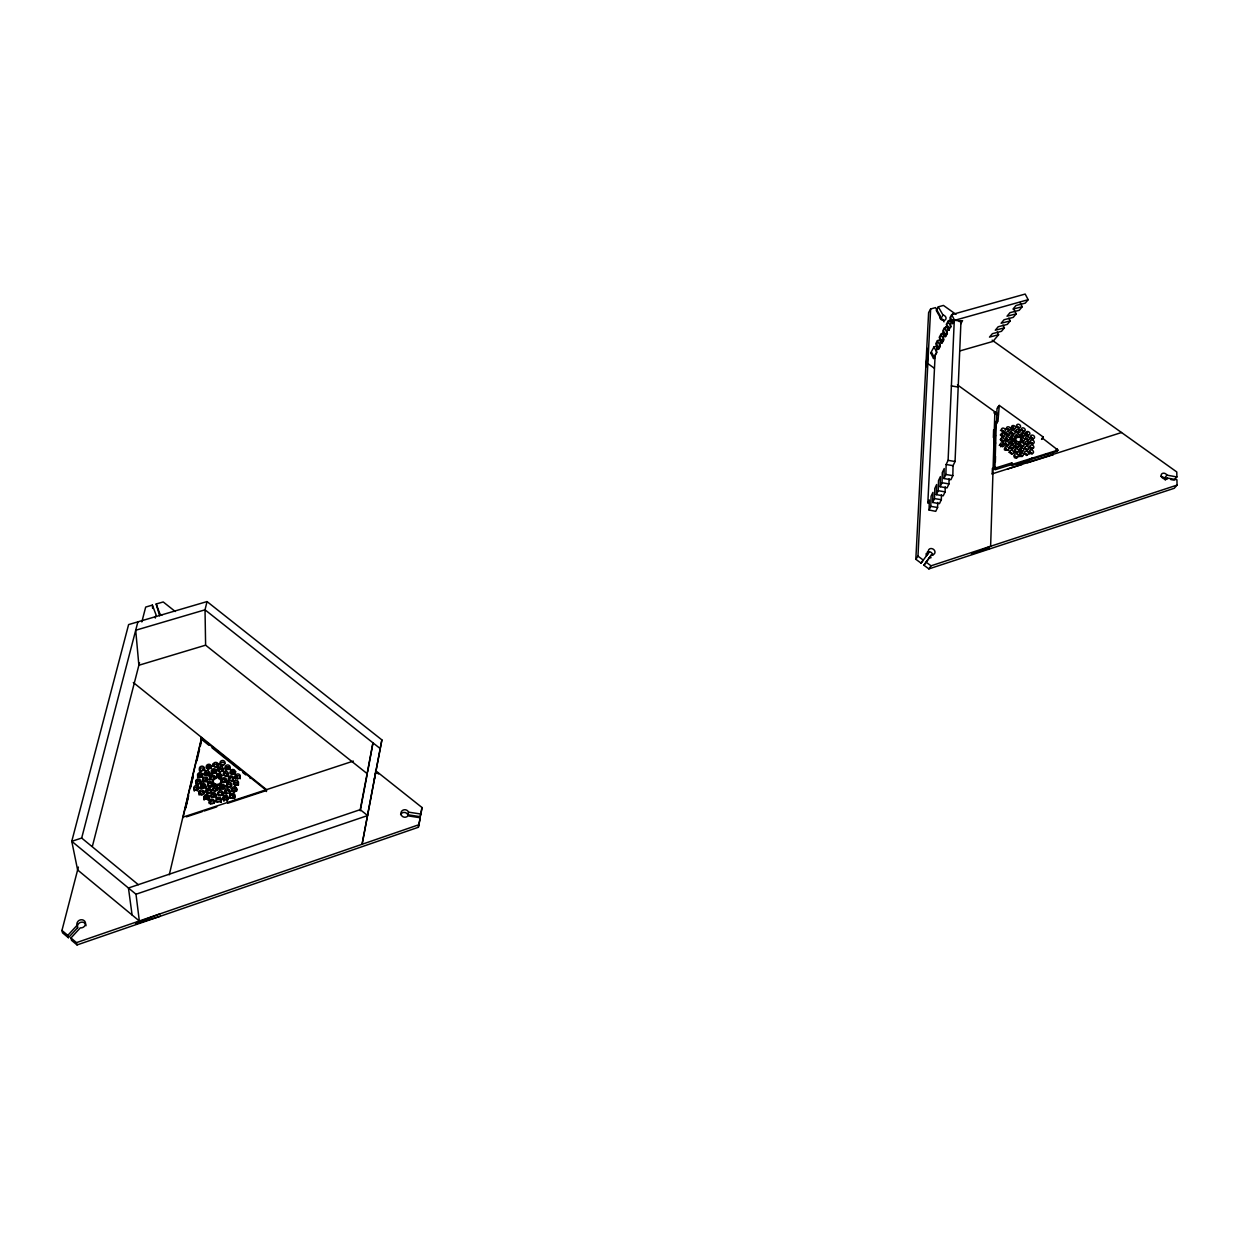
<?xml version="1.0" encoding="UTF-8"?>
<svg xmlns="http://www.w3.org/2000/svg" width="1239" height="1239" viewBox="0 0 1239 1239"><rect width="100%" height="100%" fill="white"/><g stroke="black" fill="none" stroke-linecap="round" stroke-linejoin="round"><path stroke-width="1.5" d="M945.249 486.803L945.125 491.868L943.22 495.801L936.359 494.655L938.248 490.706L938.512 480.593L940.401 476.597L940.138 486.741L947.03 487.903L948.966 483.907L949.074 478.827M940.138 486.741L942.043 482.745L942.29 472.586L944.211 468.559L943.963 478.533L950.902 479.694L952.837 475.652L953.054 465.663L955.052 461.512L960.968 321.288L954.293 320.127L952.419 323.627M943.963 478.533L945.884 474.491L946.131 464.501L948.098 460.335L954.293 320.127M937.722 502.461L937.582 507.494L935.739 511.335L929.049 510.019L930.783 506.364L931.078 496.297L932.921 492.41L932.642 502.476L939.456 503.623L941.33 499.72L941.47 494.671M932.642 502.476L934.5 498.589L934.779 488.491L936.638 484.542L936.359 494.655M929.049 510.019L929.343 499.967L927.825 503.158L935.151 354.803L936.483 352.511L937.102 342.599M995.691 468.915L994.065 468.59L995.506 422.53L996.357 421.26L997.968 421.585L999.269 405.416L1043.253 437.042L1041.519 439.38L1042.34 438.312M994.065 468.59L994.932 467.351L996.357 421.26M995.351 462.101L995.521 456.37M996.528 423.908L997.008 408.622L999.269 405.416M992.222 474.119L992.393 468.342M993.368 437.553L993.616 429.856M250.154 778.448L250.201 777.411M992.129 340.167L1176.787 471.966L1176.88 476.953L1166.983 475.141A3.376 2.633 35.7 0 0 1162.213 473.53A3.376 2.633 35.7 0 0 1162.383 477.898A3.376 2.633 35.7 0 0 1167.107 478.006L1176.942 479.803L1177.05 485.115L1174.262 488.29L928.878 568.902L923.907 565.232L931.573 554.685A3.5 2.927 33 0 0 934.965 551.68A3.5 2.927 33 0 0 930.597 548.567A3.5 2.927 33 0 0 928.723 552.656L921.073 563.141L915.822 559.269L917.96 556.156L930.644 308.976L935.522 307.628L940.246 315.852A3.268 2.571 27.9 0 0 941.795 320.003A3.268 2.571 27.9 0 0 945.992 318.748A3.268 2.571 27.9 0 0 942.987 315.016L938.295 306.854L943.437 305.429L956.012 314.396M915.822 559.269L928.615 312.584L930.644 308.976M266.416 791.535L266.524 789.646L133.332 682.519M945.434 333.322L945.233 336.667L947.014 333.43L947.525 325.067M951.103 318.686L950.607 326.91L948.795 330.193M938.419 346.068L938.202 349.383L939.936 346.223L940.463 337.937M941.903 339.734L941.686 343.064L943.452 339.873L943.963 331.541M86.033 925.734A4.383 3.996 -25 0 0 80.969 922.25A4.383 3.996 -25 0 0 77.608 927.686L68.377 937.706L67.804 935.352L77.066 925.316A4.398 4.011 -24.8 0 1 80.643 919.818A4.398 4.011 -24.8 0 1 85.537 923.705A4.398 4.011 -24.8 0 1 80.272 927.856L70.964 937.985L71.521 940.324L77.05 944.939L418.348 827.28L420.253 817.755L407.956 815.866A3.965 3.763 6.2 0 1 401.885 815.943A3.965 3.763 6.2 0 1 402.768 810.26A3.965 3.763 6.2 0 1 408.545 812.149L420.904 814.038L422.034 807.534L375.556 770.612M400.584 814.581A3.965 3.748 6 0 1 407.894 814.782L420.207 816.671L422.034 807.534M418.348 827.28L420.253 817.755M367.642 771.943L372.97 742.827L360.224 809.656L128.453 888.007L132.093 914.986M375.913 770.89L362.082 844.286L381.891 739.9L207.037 601.581L128.608 624.58L71.769 841.296L77.623 869.964L139.341 920.98L135.996 894.233L71.769 841.296L81.681 838.06L137.885 621.854M360.255 810.802L367.302 773.756M374.317 779.331L381.891 739.9M169.278 874.796L201.632 737.453L201.694 740.364M182.985 817.632L201.647 738.367M185.231 809.33L188.251 796.538M190.496 786.982L193.129 775.8M185.85 807.72L188.638 795.655M190.388 788.252L193.33 775.908M196.862 760.947L199.525 749.425M200.377 745.971L201.26 742.037M207.037 601.581L205.024 609.82L205.612 645.178L366.79 773.353M407.894 814.782L408.545 812.149M92.414 846.206L139.527 662.71M68.377 937.706L62.539 932.843L61.95 930.474L78.367 867.068M141.835 621.932L145.691 607.064L152.382 605.112L156.3 615.504A3.98 3.5 -4.9 0 0 155.309 618.06M420.207 816.671L420.904 814.038M930.706 352.945L931.79 352.635L934.624 358.195L933.54 358.505L930.706 352.945L934.005 346.92L937.18 345.929M937.458 340.601L935.724 343.776L938.589 349.367L940.324 346.223L937.458 340.601L940.649 339.625M940.943 334.22L939.193 337.426L942.074 343.048L943.839 339.858L940.943 334.22L944.149 333.229M944.49 327.762L942.709 330.999L945.605 336.652L947.386 333.43L944.49 327.762L947.711 326.771M952.93 319.724L948.067 321.211L946.271 324.494L949.182 330.178M1019.991 302.533L1022.221 306.73L1012.975 309.084L1015.995 305.491L1025.257 303.137L1028.169 299.683L1025.18 294.061L951.66 314.629L949.864 317.912L952.806 323.611M940.571 336.28L942.306 333.09M944.072 329.868L945.837 326.647L949.12 327.204M947.618 323.394L949.415 320.111L952.714 320.684M951.196 317.029L953.008 313.715M933.54 358.505L936.854 352.495L934.005 346.92M1028.169 299.683L954.619 320.343L953.565 322.248L954.913 320.266M960.721 323.906L962.564 320.622L959.311 321.613M938.295 306.854L936.25 310.462L940.928 318.624A3.252 2.571 27.9 0 1 943.979 321.877M940.928 318.624L942.987 315.016M925.781 367.1L928.042 348.298L927.206 364.684L927.841 363.585L934.113 368.091M994.158 412.881L994.871 411.828L990.627 546.26L971.515 554.158L989.016 548.412L988.288 549.373M921.073 563.141L923.225 560.043L917.96 556.156M928.723 552.656L926.555 555.769A3.5 2.912 33 0 1 926.292 553.399M923.907 565.232L931.573 554.685M992.222 473.856L1121.527 432.519M1011.845 462.89L1010.962 464.145L1011.752 465.554L1012.635 464.315L1011.845 462.89L996.559 467.676L995.103 469.736L1057.951 450.113L1042.433 438.126L1043.253 437.042M928.878 568.902L931.047 565.805L1177.05 485.115M1052.561 454.93L1053.32 453.908M1055.628 450.795L1057.177 448.719M1011.752 465.554L1057.037 451.368L1057.951 450.113M997.565 407.77L998.402 406.717M997.147 331.99L998.588 334.747L992.935 341.437L960.473 350.761M1002.94 325.098L1004.395 327.855L1001.484 331.309L992.377 333.678L989.496 337.101L998.588 334.747M1008.809 318.129L1010.265 320.901L1007.322 324.386L998.185 326.755L995.273 330.224L1004.395 327.855M1013.998 309.673L1016.212 313.854L1013.223 317.385L1004.055 319.739L1001.112 323.255L1010.265 320.901M1022.221 306.73L1019.201 310.308L1009.986 312.662L1007.013 316.208L1016.212 313.854M1160.664 476.38A3.361 2.633 35.7 0 1 1164.226 478.347L1166.983 475.141M1165.264 480.128L1167.107 478.006M1176.88 476.953L1174.107 480.143L1170.809 479.555M1032.056 457.965L1025.846 462.705L1020.905 463.928A22.008 17.656 32.2 0 1 1017.343 464.021M70.964 937.985L76.508 942.616L419.03 824.678M135.996 894.233L367.627 815.572L360.224 809.656M182.861 817.167L353.332 761.087M186.423 816.857L202.267 811.638M204.017 811.065L216.748 806.868M227.666 803.275L265.843 790.714M1007.446 469.085L1022.067 464.501M1027.534 462.782L1053.119 454.759M205.612 645.178L138.876 665.25L135.701 630.248L205.024 609.82L380.249 748.604M159.63 615.86L156.176 603.997L163.223 601.953L175.272 611.524M220.666 787.323L225.544 786.223M938.248 490.706L945.125 491.868M934.5 498.589L941.33 499.72M930.783 506.364L937.582 507.494M948.098 460.335L955.052 461.512M946.131 464.501L953.054 465.663M945.884 474.491L952.837 475.652M942.043 482.745L948.966 483.907M951.382 385.902L958.196 387.064M1164.226 478.347L1167.525 478.951M994.932 467.351L996.559 467.676M995.506 422.53L997.101 422.855M957.453 384.895L998.417 414.384M994.236 412.943L997.364 415.189M1046.181 453.815L1049.309 456.06M926.06 562.134L931.047 565.805M375.541 771.603L378.576 774.003M200.811 737.685L266.478 790.497M201.678 739.451L209.019 745.367M211.962 747.737L239.87 770.178M242.813 772.547L245.756 774.902M81.681 838.06L138.319 884.677M61.95 930.474L67.804 935.352M1056.247 449.974L1057.037 451.368M951.66 314.629L954.619 320.343M948.067 321.211L950.994 326.91M156.176 603.997L160.079 614.327A3.98 3.5 -4.9 0 1 161.906 615.102M76.508 942.616L77.05 944.939M77.066 925.316L77.608 927.686M994.576 447.124L994.096 437.382A22.008 17.656 32.2 0 1 995.196 434.486M160.094 913.84L135.624 923.04L135.732 923.938L160.311 916.241M152.382 605.112L152.614 608.38M220.124 779.393A4.104 3.779 -9.4 0 1 220.186 784.488A4.104 3.779 -9.4 0 1 214.672 785.123A4.104 3.779 -9.4 0 1 213.666 780.121M215.214 778.758A4.104 3.779 -9.4 0 1 216.221 778.386M218.327 778.402A4.104 3.779 -9.4 0 1 219.303 778.789M230.082 798.319A2.555 2.37 -9.4 0 1 232.065 794.989A2.555 2.37 -9.4 0 1 234.961 797.56M234.791 798.164A2.555 2.37 -9.4 0 1 234.465 798.706M223.005 799.666A2.555 2.37 -10 0 1 225.513 796.894A2.555 2.37 -10 0 1 228.084 799.496M227.589 800.642A2.555 2.37 -10 0 1 227.109 801.106M223.996 801.199A2.555 2.37 -10 0 1 223.531 800.781M221.177 801.447A2.571 2.37 -10.5 0 1 221.007 802.051M216.097 800.998A2.571 2.37 -10.5 0 1 221.177 800.828M209.174 803.569A2.571 2.37 -11.1 0 1 211.699 800.797A2.571 2.37 -11.1 0 1 214.254 803.399M231.678 791.256A2.555 2.354 -8.9 0 1 234.171 788.5A2.555 2.354 -8.9 0 1 236.726 791.086M229.865 793.037A2.555 2.354 -9.4 0 1 229.695 793.641A2.555 2.37 -9.4 0 1 230.144 793.347M224.987 793.781A2.555 2.354 -9.4 0 1 224.801 793.192M224.801 792.573A2.555 2.354 -9.4 0 1 229.85 792.418M217.909 794.509A2.555 2.37 -10 0 1 220.759 792.387A2.555 2.37 -10 0 1 222.974 794.973M211.002 797.08A2.571 2.37 -10.5 0 1 213.851 794.323A2.571 2.37 -10.5 0 1 215.911 797.513M204.249 799.62A2.571 2.37 -11.1 0 1 205.937 796.367A2.571 2.37 -11.1 0 1 209.159 798.241M233.613 783.606A2.54 2.354 -8.4 0 1 238.492 784.659M226.768 787.338A2.555 2.354 -8.9 0 1 228.425 784.101A2.555 2.354 -8.9 0 1 231.631 785.96M212.984 791.194A2.555 2.354 -10 0 1 214.672 787.958A2.555 2.354 -10 0 1 217.878 789.832M205.906 792.542A2.571 2.37 -10.5 0 1 208.431 789.785A2.571 2.37 -10.5 0 1 210.971 792.387M199.154 795.082A2.571 2.37 -11.1 0 1 200.842 791.829A2.571 2.37 -11.1 0 1 204.048 793.703A2.571 2.37 -10.7 0 1 202.948 790.962M194.384 791.071A2.571 2.354 -11 0 1 193.873 789.955M193.873 789.336A2.571 2.354 -11 0 1 198.782 788.577M200.981 788.608A2.571 2.354 -10.5 0 1 203.335 785.263A2.571 2.354 -10.5 0 1 205.72 788.469M207.718 786.084A2.555 2.354 -10 0 1 210.243 783.342A2.555 2.354 -10 0 1 212.798 785.929M221.502 782.243A2.555 2.354 -9 0 1 224.336 779.517A2.555 2.354 -9 0 1 226.396 782.676M228.363 779.703A2.54 2.354 -8.4 0 1 231.848 777.736A2.54 2.354 -8.4 0 1 232.917 781.298M228.89 781.422A2.54 2.354 -8.4 0 1 228.549 780.895M235.41 778.99A2.54 2.339 -7.9 0 1 237.718 775.676A2.54 2.339 -7.9 0 1 240.103 778.851M230.144 773.91A2.54 2.339 -7.9 0 1 232.638 771.2A2.54 2.339 -7.9 0 1 235.178 773.771M223.299 775.211A2.54 2.339 -8.5 0 1 226.443 773.151A2.54 2.339 -8.5 0 1 228.177 776.264M216.422 777.736A2.555 2.339 -9 0 1 218.931 775.01A2.555 2.339 -9 0 1 221.471 777.581M209.716 780.229A2.555 2.354 -9.5 0 1 211.389 777.008A2.555 2.354 -9.5 0 1 214.595 778.882M203.15 782.692A2.555 2.354 -10 0 1 204.497 778.928A2.555 2.354 -10 0 1 207.703 781.422M207.532 782.01A2.555 2.354 -10 0 1 207.207 782.552M195.716 783.497A2.571 2.354 -10.5 0 1 198.581 780.756A2.571 2.354 -10.5 0 1 200.625 783.946M196.707 785.03A2.571 2.354 -10.5 0 1 196.227 784.612M202.623 776.915A2.555 2.354 -10.1 0 1 202.453 777.503M197.729 777.658A2.555 2.354 -10.1 0 1 197.559 777.07M197.559 776.45A2.555 2.354 -10.1 0 1 202.623 776.295M204.466 775.149A2.555 2.339 -9.6 0 1 206.975 772.424A2.555 2.339 -9.6 0 1 209.515 774.995M211.528 773.833A2.555 2.339 -9.1 0 1 213.201 770.612A2.555 2.339 -9.1 0 1 216.391 772.47M218.219 771.324A2.54 2.339 -8.5 0 1 220.728 768.598A2.54 2.339 -8.5 0 1 223.268 771.169M225.25 770.023A2.54 2.339 -8 0 1 226.907 766.817A2.54 2.339 -8 0 1 230.098 768.676M220.015 764.943A2.54 2.339 -8.1 0 1 224.863 763.611M213.154 766.229A2.54 2.339 -8.6 0 1 218.188 766.089M206.278 768.134A2.555 2.339 -9.1 0 1 211.327 767.979M199.572 771.231A2.555 2.339 -9.6 0 1 201.26 768.025A2.555 2.339 -9.6 0 1 204.45 769.884M213.619 779.346A2.555 2.354 -9.4 0 1 209.561 778.107A2.555 2.354 -9.4 0 1 212.581 775.211A2.555 2.354 -9.4 0 1 214.084 778.897M217.398 777.519A2.555 2.354 -8.9 0 1 217.553 773.663A2.555 2.354 -8.9 0 1 221.425 775.025A2.555 2.354 -8.9 0 1 218.622 777.953M220.062 798.644A2.571 2.37 -10.3 0 1 216.453 798.582M215.849 797.513A2.571 2.37 -10.3 0 1 216.19 795.717M217.166 794.865A2.571 2.37 -10.3 0 1 220.619 795.794M225.266 778.727A2.555 2.354 -8.9 0 1 221.131 781.499M230.981 777.178A2.54 2.339 -8.3 0 1 228.735 778.309M226.365 776.528A2.54 2.339 -8.3 0 1 228.301 773.694M217.847 763.611A2.54 2.339 -8.5 0 1 215.586 766.492A2.54 2.339 -8.5 0 1 212.829 764.107M224.151 788.716A2.555 2.354 -9.3 0 0 224.786 788.484A2.555 2.354 -9.5 0 0 222.215 785.929A2.555 2.354 -9.5 0 0 219.706 788.67A2.555 2.354 -9.9 0 0 218.529 788.066M223.5 788.778A2.555 2.354 -9.3 0 1 221.889 784.721M226.102 785.851A2.555 2.354 -9.3 0 1 226.164 786.471M235.797 787.508A2.54 2.354 -8.4 0 1 235.147 787.415M233.49 784.504A2.54 2.354 -8.4 0 1 238.446 785.201M232.328 787.927A2.555 2.354 -9 0 1 231.244 791.148M229.958 791.427A2.555 2.354 -9 0 1 227.589 789.63M228.348 787.369A2.555 2.354 -9 0 1 230.841 786.811M206.526 786.734A2.571 2.354 -10.3 0 1 202.251 784.984M211.807 776.264A2.555 2.339 -9.4 0 1 209.98 776.915M208.214 776.203A2.555 2.339 -9.4 0 1 208.942 772.517M211.482 772.563A2.555 2.339 -9.4 0 1 212.597 774.003M218.916 792.418A2.555 2.354 -9.9 0 1 217.63 792.712M215.245 790.916A2.555 2.354 -9.9 0 1 217.197 788.05M217.336 768.676A2.555 2.339 -8.8 0 1 218.389 771.339M216.5 772.966A2.555 2.339 -8.8 0 1 213.542 770.023M232.947 794.509A2.555 2.37 -9.4 0 1 229.912 797.931M212.396 782.816A2.555 2.354 -9.7 0 1 208.787 782.754M208.973 779.424A2.555 2.354 -9.7 0 1 212.953 779.981M217.321 774.964A2.555 2.339 -9.2 0 1 218.699 778.433M214.672 778.851A2.555 2.339 -9.2 0 1 214.409 776.001M224.987 790.73A2.555 2.354 -9.7 0 1 226.644 793.657M222.323 794.648A2.555 2.354 -9.7 0 1 221.781 792.341M206.774 789.584A2.571 2.37 -10.7 0 1 206.557 793.688M206.495 777.333A2.555 2.354 -9.9 0 1 202.329 780.105M202.081 777.24A2.555 2.354 -9.9 0 1 202.515 776.776M213.774 787.121A2.555 2.354 -10.1 0 1 212.442 789.754M211.157 790.048A2.555 2.354 -10.1 0 1 210.491 789.955M209.887 789.708A2.555 2.354 -10.1 0 1 209.004 788.825M208.725 787.648A2.555 2.354 -10.1 0 1 213.17 786.053M234.047 792.294A2.555 2.354 -8.8 0 1 237.299 789.46M234.357 792.217A2.54 2.354 -8.9 0 1 235.952 791.148M230.113 795.066A2.555 2.354 -9.5 0 1 232.808 798.582M222.385 798.938A2.555 2.37 -10 0 1 225.916 797.42A2.555 2.37 -10 0 1 226.985 800.828M223.097 799.589A2.555 2.37 -10.2 0 1 227.31 800.719M216.794 802.33A2.571 2.37 -10.7 0 1 221.223 802.392M234.713 784.814A2.54 2.354 -8.5 0 1 237.238 784.86M230.826 788.531A2.54 2.354 -9.2 0 1 232.591 790.838M221.657 794.664A2.555 2.354 -9.8 0 1 223.67 792.418M224.987 792.433A2.555 2.354 -9.8 0 1 226.474 793.564M215.013 800.936A2.571 2.37 -10.9 0 1 212.334 803.275A2.571 2.37 -10.9 0 1 209.887 800.843M210.011 800.224A2.571 2.37 -10.9 0 1 210.305 799.666M210.196 803.739A2.571 2.37 -11 0 1 209.964 803.151M210.041 801.927A2.571 2.37 -11 0 1 213.851 800.549M214.362 800.936A2.571 2.37 -11 0 1 214.967 802.02M233.412 780.229A2.54 2.339 -8.1 0 1 233.149 777.395M234.744 776.326A2.54 2.339 -8.1 0 1 237.826 778.665M234.713 778.061A2.54 2.339 -8.2 0 1 237.129 778.712M231.6 783.729A2.555 2.354 -8.7 0 1 227.202 783.652M226.923 782.459A2.555 2.354 -8.7 0 1 227.31 781.298M228.286 780.446A2.555 2.354 -8.7 0 1 231.708 781.375M221.177 787.477A2.555 2.354 -9.4 0 1 223.717 785.789M215.601 790.838A2.555 2.354 -10 0 1 217.212 789.77M207.409 768.583A2.54 2.339 -9.1 0 1 211.42 768.18M232.111 773.771A2.54 2.339 -7.8 0 1 235.999 771.835M221.254 766.291A2.54 2.323 -8.3 0 1 222.571 766.322M226.087 769.977A2.54 2.339 -8.1 0 1 230.082 769.574M211.342 793.688A2.555 2.354 -10.6 0 1 214.44 796.027M197.946 775.211A2.555 2.339 -10.2 0 1 200.362 777.612M205.953 772.547A2.555 2.339 -9.7 0 1 205.829 774.886M196.521 790.033A2.571 2.354 -11 0 1 199.076 788.314M195.948 783.451A2.555 2.354 -10.6 0 1 200.873 783.544M203.846 798.706A2.571 2.37 -11.2 0 1 208.555 799.976M210.134 787.338A2.555 2.354 -10.2 0 1 211.42 787.059M204.884 791.04A2.555 2.354 -10.8 0 1 207.966 793.378M216.02 776.683A2.54 2.339 -9.3 0 1 218.436 777.333M213.433 772.377A2.54 2.339 -8.9 0 1 216.097 770.085M207.982 775.103A2.555 2.339 -9.5 0 1 210.243 773.972M202.344 787.323A2.555 2.354 -10.4 0 1 203.119 785.061M216.748 763.936A2.54 2.323 -8.6 0 1 217.801 766.585M217.506 767.142A2.54 2.323 -8.6 0 1 217.088 767.622M212.907 766.476A2.54 2.323 -8.6 0 1 214.223 763.89M227.124 776.017A2.54 2.339 -8.4 0 1 228.286 775.428M222.462 779.316A2.54 2.339 -9 0 1 225.421 782.258M224.879 772.764A2.54 2.339 -8.6 0 1 223.578 775.382M222.292 775.676A2.54 2.339 -8.6 0 1 219.923 773.879M219.984 772.671A2.54 2.339 -8.6 0 1 223.779 771.324M200.068 791.04A2.571 2.354 -10.9 0 1 198.767 791.334M197.512 790.993A2.571 2.354 -10.9 0 1 198.364 786.657M200.3 786.935A2.571 2.354 -10.9 0 1 201.399 788.391M200.61 781.236A2.571 2.354 -10.5 0 1 200.486 783.606M198.86 784.674A2.571 2.354 -10.5 0 1 196.428 784.008M196.056 783.513A2.571 2.354 -10.5 0 1 200.222 780.74M222.974 768.861A2.54 2.339 -8.2 0 1 219.318 767.359M220.093 765.113A2.54 2.339 -8.2 0 1 223.67 765.191M208.137 770.038A2.555 2.339 -9 0 1 207.625 769.651M207.021 768.598A2.555 2.339 -9 0 1 211.404 766.414M206.201 771.974A2.555 2.339 -9.6 0 1 203.521 774.267M202.871 774.174A2.555 2.339 -9.6 0 1 202.267 773.926M201.214 771.262A2.555 2.339 -9.6 0 1 205.039 769.915M199.154 773.802A2.555 2.354 -10.1 0 1 199.479 777.519M198.937 793.254A2.571 2.37 -11.3 0 1 201.988 794.989M214.362 793.703A2.571 2.37 -10.5 0 1 209.964 795.918M209.422 793.626A2.571 2.37 -10.5 0 1 210.15 792.573M210.692 792.201A2.571 2.37 -10.5 0 1 211.327 791.984M234.558 774.421A2.54 2.339 -7.7 0 1 233.505 770.023M225.761 769.992A2.54 2.339 -8 0 1 230.113 767.824M206.743 795.949A2.571 2.37 -11.1 0 1 207.687 799.945M204.063 799.867A2.571 2.37 -11.1 0 1 203.676 799.372M203.8 797.002A2.571 2.37 -11.1 0 1 204.791 796.15M1016.677 442.323A2.122 1.704 32.1 0 1 1015.841 441.626M1019.403 441.502A2.122 1.704 32.1 0 1 1018.938 442.261M1020.378 440.17A3.392 2.726 32.1 0 1 1018.985 443.593A3.392 2.726 32.1 0 1 1014.756 441.92A3.392 2.726 32.1 0 1 1015.422 438.203M1016.135 437.94A3.392 2.726 32.1 0 1 1016.94 437.878M1028.881 452.127A2.122 1.704 32.7 0 1 1032.01 454.063M1023.832 453.428A2.122 1.704 32.6 0 1 1026.961 455.379M1019.232 454.62A2.122 1.704 32.5 0 1 1021.896 456.695M1014.168 455.937A2.137 1.719 32.5 0 1 1016.816 458.012M1028.85 447.403A2.122 1.704 32.6 0 1 1032.366 449.107M1024.204 448.472A2.122 1.704 32.5 0 1 1027.317 450.423M1019.139 449.788A2.122 1.704 32.4 0 1 1022.268 451.724M1014.075 451.104A2.122 1.704 32.4 0 1 1017.204 453.04M1009.011 452.405A2.122 1.719 32.3 0 1 1012.031 453.877M1028.726 443.67A2.122 1.688 32.5 0 1 1028.928 442.803M1030.074 442.106A2.122 1.688 32.5 0 1 1032.722 444.166M1024.173 443.763A2.122 1.704 32.4 0 1 1027.689 445.467M1019.124 445.064A2.122 1.704 32.3 0 1 1022.64 446.768A2.122 1.704 32.3 0 0 1023.027 446.489M1014.075 446.381A2.122 1.704 32.2 0 1 1017.591 448.084M1008.995 447.682A2.122 1.704 32.2 0 1 1012.418 448.921M1004.318 448.766A2.122 1.704 32.1 0 1 1007.353 450.222M999.254 445.343A2.122 1.704 31.9 0 1 1002.676 446.582M1004.318 444.042A2.122 1.704 32 0 1 1007.741 445.266M1009.104 443.082A2.122 1.704 32.1 0 1 1012.805 443.965M1021.401 439.907A2.122 1.688 32.2 0 1 1023.011 441.843M1030.43 437.197A2.122 1.688 32.4 0 1 1033.078 439.241M1025.303 433.696A2.106 1.688 32.2 0 1 1028.416 435.632M1020.27 434.982A2.122 1.688 32.1 0 1 1023.383 436.902M1017.668 436.856A2.122 1.688 32 0 0 1015.237 436.267A2.122 1.688 32 0 1 1015.67 436.577M1010.188 437.568A2.122 1.704 31.9 0 1 1013.208 439.024M1005.588 438.745A2.122 1.704 31.9 0 1 1008.143 440.325M1000.523 440.046A2.122 1.704 31.8 0 1 1003.063 441.626M1000.462 435.23A2.122 1.704 31.7 0 1 1003.466 436.686M1005.51 433.944A2.122 1.704 31.8 0 1 1008.531 435.4M1010.575 432.643A2.122 1.688 31.8 0 1 1013.579 434.115M1015.221 431.59A2.106 1.688 31.9 0 1 1018.628 432.814M1020.255 430.305A2.106 1.688 32 0 1 1023.755 432.008M1015.608 426.696A2.106 1.688 31.8 0 1 1019 427.92M1010.559 427.982A2.106 1.688 31.7 0 1 1013.967 429.205M1005.526 429.252A2.106 1.688 31.7 0 1 1008.933 430.475M1000.462 430.553A2.122 1.688 31.6 0 1 1003.869 431.776M1020.487 439.256A2.122 1.704 32.2 0 1 1022.887 437.816A2.122 1.704 32.2 0 1 1024.297 440.619A2.122 1.704 32.2 0 1 1021.168 440.604M1016.491 436.964A2.122 1.704 32 0 1 1016.429 434.316A2.122 1.704 32 0 1 1019.387 435.028A2.122 1.704 32 0 1 1018.923 437.553M1020.982 453.706A2.122 1.704 32.4 0 1 1019.263 454.961M1016.987 453.025A2.122 1.704 32.4 0 1 1017.374 451.755M1019.232 451.383A2.122 1.704 32.4 0 1 1019.728 451.585M1021.478 439.195A2.122 1.688 32.2 0 1 1021.509 441.378M1021.85 436.577A2.122 1.688 32.2 0 1 1023.553 435.338M1025.691 438.157A2.122 1.688 32.2 0 1 1025.443 438.513A2.122 1.688 32.3 0 1 1028.06 440.542A2.122 1.688 32.3 0 1 1027.673 438.017M1013.053 426.82A2.106 1.688 31.7 0 1 1012.697 429.252M1020.657 446.644A2.122 1.704 32.3 0 1 1020.208 446.334M1019.558 445.482A2.122 1.704 32.3 0 1 1019.418 444.538M1029.996 442.695A2.122 1.688 32.5 0 1 1032.629 444.12M1027.658 449.153A2.122 1.704 32.5 0 1 1025.288 448.177M1008.159 444.894A2.122 1.704 31.9 0 1 1005.34 444.739M1004.968 444.352A2.122 1.704 31.9 0 1 1004.566 443.423M1010.621 436.918A2.122 1.688 31.8 0 1 1010.25 437.181M1007.028 435.447A2.122 1.688 31.8 0 1 1008.236 433.774M1015.484 447.899A2.122 1.704 32.3 0 1 1017.715 446.257M1019.341 449.014A2.122 1.704 32.3 0 1 1019.078 449.37M1012.217 434.223A2.122 1.688 31.8 0 1 1011.101 431.699M1029.965 451.646A2.122 1.704 32.6 0 1 1029.624 454.109M1012.371 441.657A2.122 1.704 32 0 1 1009.754 442.184M1008.515 440.542A2.122 1.704 32 0 1 1008.515 440.077M1010.234 438.823A2.122 1.704 32 0 1 1011.272 439.133M1013.703 439.318A2.122 1.688 32 0 1 1012.604 436.778M1022.175 451.77A2.122 1.704 32.5 0 1 1021.679 448.595M1007.803 450.392A2.122 1.704 32.1 0 1 1006.053 448.069M1009.274 447.418A2.122 1.704 32.1 0 1 1009.646 447.821M1006.92 438.048A2.122 1.704 31.8 0 1 1005.34 440.248M1003.838 436.794A2.122 1.704 31.8 0 1 1004.287 436.639M1012.805 447.558A2.122 1.704 32.1 0 1 1010.42 446.582M1010.776 444.12A2.122 1.704 32.1 0 1 1012.774 444.228M1030.321 449.014A2.122 1.704 32.6 0 1 1032.552 447.852M1024.157 453.52A2.122 1.704 32.6 0 1 1026.434 455.472M1019.248 456.618A2.137 1.704 32.6 0 1 1020.735 456.51M1020.208 450.671A2.122 1.704 32.5 0 1 1022.655 451.089M1014.307 456.556A2.122 1.704 32.4 0 1 1015.407 457.718M1016.894 457.036A2.122 1.704 32.4 0 1 1015.81 457.826M1014.772 457.764A2.122 1.704 32.4 0 1 1014.276 457.563M1030.012 437.863A2.122 1.688 32.3 0 1 1031.111 439.024M1027.332 442.819A2.122 1.688 32.3 0 1 1024.142 443.469M1023.352 441.673A2.122 1.688 32.3 0 1 1023.491 441.239M1020.177 445.467A2.122 1.704 32.3 0 1 1021.788 446.83M1025.489 434.626A2.106 1.688 32.2 0 1 1027.843 435.586M1005.464 440.155A2.122 1.704 31.8 0 1 1005.603 440.619M1010.281 433.17A2.106 1.688 31.9 0 1 1012.712 433.588M1005.356 443.887A2.122 1.704 32 0 1 1006.951 445.25M1011.597 428.926A2.106 1.688 31.7 0 1 1011.86 429.375M1022.609 433.898A2.106 1.688 32 0 1 1022.082 433.805M1021.091 430.46A2.106 1.688 32 0 1 1024.173 431.714M1018.675 436.748A2.122 1.688 32 0 1 1016.816 435.741M1020.378 435.044A2.122 1.688 32 0 1 1020.255 435.927M1000.725 446.783A2.122 1.704 31.9 0 1 1002.847 444.662M1000.322 439.504A2.122 1.704 31.8 0 1 1003.094 441.874M1018.876 430.429A2.106 1.688 31.9 0 1 1015.686 431.064M1005.665 429.468A2.106 1.688 31.7 0 1 1009.506 430.583M1002.816 434.843A2.122 1.704 31.6 0 1 1001.995 434.146M1002.351 431.699A2.122 1.704 31.6 0 1 1004.333 431.807M1005.433 432.969A2.122 1.704 31.6 0 1 1005.433 434.331M1000.384 434.657A2.122 1.704 31.6 0 1 1001.608 436.763M1030.213 459.158A22.054 17.671 32.1 0 1 1022.392 461.868M995.536 443.376A22.054 17.671 32.1 0 1 995.521 435.292M1004.333 449.788A2.122 1.719 32.1 0 1 1005.309 450.315M1015.113 450.067A2.122 1.704 32.3 0 1 1014.307 452.684M1026.558 435.509A2.106 1.688 32.2 0 1 1026.155 432.938M1026.512 432.674A2.106 1.688 32.2 0 1 1027.472 432.488M1009.274 451.941A2.122 1.719 32.3 0 1 1011.551 453.877M931.078 557.689A3.5 2.912 33 0 1 929.405 557.798M927.19 552.191A3.5 2.912 33 0 1 932.812 555.335M214.967 783.915A4.104 3.779 -9.3 0 0 221.223 780.678A4.104 3.779 -9.3 0 0 215.199 777.364A4.104 3.779 -9.3 0 0 214.967 783.915M219.892 789.258A2.555 2.354 -9.5 0 0 220.232 789.785A2.555 2.354 -9.9 0 0 220.015 789.197M220.976 778.727A2.555 2.339 -9 0 0 221.301 778.185A2.555 2.354 -8.9 0 0 220.867 778.65M212.55 797.204A2.571 2.37 -10.4 0 0 216.066 794.586A2.571 2.37 -10.4 0 0 211.946 793.146A2.571 2.37 -10.4 0 0 212.55 797.204M223.082 782.32A2.555 2.354 -8.9 0 0 226.567 779.734A2.555 2.354 -8.9 0 0 222.462 778.293A2.555 2.354 -8.9 0 0 223.082 782.32M229.385 780.105A2.555 2.354 -8.3 0 0 233.443 778.433A2.555 2.354 -8.3 0 0 229.912 776.048A2.555 2.354 -8.3 0 0 229.385 780.105M221.007 764.711A2.54 2.339 -8 0 0 225.049 763.038A2.54 2.339 -8 0 0 221.533 760.669A2.54 2.339 -8 0 0 221.007 764.711M199.076 777.132A2.571 2.354 -10 0 0 202.592 774.545A2.571 2.354 -10 0 0 198.488 773.105A2.571 2.354 -10 0 0 199.076 777.132M195.39 790.064A2.571 2.37 -10.9 0 0 198.921 787.446A2.571 2.37 -10.9 0 0 194.802 786.006A2.571 2.37 -10.9 0 0 195.39 790.064M231.507 797.839A2.555 2.37 -9.3 0 0 234.992 795.221A2.555 2.37 -9.3 0 0 230.872 793.781A2.555 2.37 -9.3 0 0 231.507 797.839M207.44 792.666A2.571 2.37 -10.4 0 0 210.955 790.048A2.571 2.37 -10.4 0 0 206.836 788.608A2.571 2.37 -10.4 0 0 207.44 792.666M200.904 770.704A2.555 2.339 -9.5 0 0 204.42 768.118A2.555 2.339 -9.5 0 0 200.315 766.693A2.555 2.339 -9.5 0 0 200.904 770.704M205.612 799.155A2.571 2.37 -10.9 0 0 209.128 796.522A2.571 2.37 -10.9 0 0 205.008 795.082A2.571 2.37 -10.9 0 0 205.612 799.155M207.811 768.799A2.555 2.339 -9 0 0 211.311 766.213A2.555 2.339 -9 0 0 207.223 764.788A2.555 2.339 -9 0 0 207.811 768.799M214.13 766.6A2.555 2.339 -8.5 0 0 218.188 764.928A2.555 2.339 -8.5 0 0 214.672 762.558A2.555 2.339 -8.5 0 0 214.13 766.6M236.246 778.2A2.54 2.354 -7.8 0 0 240.304 776.512A2.54 2.354 -7.8 0 0 236.773 774.143A2.54 2.354 -7.8 0 0 236.246 778.2M226.087 769.202A2.54 2.339 -7.9 0 0 230.129 767.514A2.54 2.339 -7.9 0 0 226.613 765.16A2.54 2.339 -7.9 0 0 226.087 769.202M231.166 773.694A2.54 2.339 -7.8 0 0 235.209 772.005A2.54 2.339 -7.8 0 0 231.693 769.651A2.54 2.339 -7.8 0 0 231.166 773.694M210.723 803.708A2.571 2.385 -10.9 0 0 214.239 801.075A2.571 2.385 -10.9 0 0 210.119 799.635A2.571 2.385 -10.9 0 0 210.723 803.708M228.177 786.842A2.555 2.354 -8.8 0 0 231.662 784.241A2.555 2.354 -8.8 0 0 227.558 782.8A2.555 2.354 -8.8 0 0 228.177 786.842M224.29 775.599A2.555 2.354 -8.4 0 0 228.348 773.926A2.555 2.354 -8.4 0 0 224.832 771.556A2.555 2.354 -8.4 0 0 224.29 775.599M197.233 783.59A2.571 2.354 -10.4 0 0 200.749 780.988A2.571 2.354 -10.4 0 0 196.645 779.548A2.571 2.354 -10.4 0 0 197.233 783.59M234.481 784.628A2.555 2.354 -8.3 0 0 238.538 782.94A2.555 2.354 -8.3 0 0 235.007 780.555A2.555 2.354 -8.3 0 0 234.481 784.628M200.501 794.602A2.571 2.37 -10.9 0 0 204.017 791.984A2.571 2.37 -10.9 0 0 199.897 790.544A2.571 2.37 -10.9 0 0 200.501 794.602M217.661 801.757A2.571 2.37 -10.4 0 0 221.177 799.124A2.571 2.37 -10.4 0 0 217.057 797.684A2.571 2.37 -10.4 0 0 217.661 801.757M221.285 788.778A2.555 2.354 -9.4 0 0 224.77 786.176A2.555 2.354 -9.4 0 0 220.666 784.736A2.555 2.354 -9.4 0 0 221.285 788.778M232.7 791.086A2.555 2.37 -8.8 0 0 236.773 789.382A2.555 2.37 -8.8 0 0 233.226 786.997A2.555 2.37 -8.8 0 0 232.7 791.086M226.381 793.316A2.555 2.37 -9.3 0 0 229.881 790.699A2.555 2.37 -9.3 0 0 225.761 789.258A2.555 2.37 -9.3 0 0 226.381 793.316M204.172 781.654A2.571 2.354 -9.9 0 0 207.672 779.052A2.571 2.354 -9.9 0 0 203.568 777.627A2.571 2.354 -9.9 0 0 204.172 781.654M212.891 773.306A2.555 2.339 -9 0 0 216.391 770.72A2.555 2.339 -9 0 0 212.287 769.28A2.555 2.339 -9 0 0 212.891 773.306M214.362 790.714A2.571 2.37 -9.9 0 0 217.863 788.112A2.571 2.37 -9.9 0 0 213.758 786.672A2.571 2.37 -9.9 0 0 214.362 790.714M219.21 771.107A2.555 2.339 -8.4 0 0 223.268 769.419A2.555 2.339 -8.4 0 0 219.752 767.049A2.555 2.339 -8.4 0 0 219.21 771.107M224.584 799.79A2.571 2.37 -9.9 0 0 228.084 797.173A2.571 2.37 -9.9 0 0 223.965 795.732A2.571 2.37 -9.9 0 0 224.584 799.79M219.473 795.252A2.571 2.37 -9.9 0 0 222.974 792.635A2.571 2.37 -9.9 0 0 218.869 791.194A2.571 2.37 -9.9 0 0 219.473 795.252M202.329 788.128A2.571 2.37 -10.4 0 0 205.844 785.511A2.571 2.37 -10.4 0 0 201.74 784.07A2.571 2.37 -10.4 0 0 202.329 788.128M205.999 775.211A2.555 2.354 -9.5 0 0 209.499 772.625A2.555 2.354 -9.5 0 0 205.395 771.2A2.555 2.354 -9.5 0 0 205.999 775.211M209.267 786.192A2.571 2.354 -9.9 0 0 212.767 783.575A2.571 2.354 -9.9 0 0 208.663 782.134A2.571 2.354 -9.9 0 0 209.267 786.192M1015.67 439.752A3.407 2.726 32.1 0 0 1021.215 441.285A3.407 2.726 32.1 0 0 1018.954 436.329A3.407 2.726 32.1 0 0 1015.67 439.752M1014.756 450.95A2.137 1.704 32.3 0 0 1018.179 452.173A2.137 1.704 32.3 0 0 1017.064 449.014A2.137 1.704 32.3 0 0 1014.756 450.95M1025.644 438.436A2.122 1.688 32.3 0 0 1029.051 439.659A2.122 1.688 32.3 0 0 1027.936 436.515A2.122 1.688 32.3 0 0 1025.644 438.436M1016.909 426.712A2.122 1.688 31.8 0 0 1020.363 427.145A2.122 1.688 31.8 0 0 1018.443 424.234A2.122 1.688 31.8 0 0 1016.909 426.712M1001.329 435.509A2.122 1.704 31.7 0 0 1004.814 435.942A2.122 1.704 31.7 0 0 1002.893 433A2.122 1.704 31.7 0 0 1001.329 435.509M1000.523 445.405A2.122 1.719 31.9 0 0 1004.008 445.839A2.122 1.719 31.9 0 0 1002.088 442.896A2.122 1.719 31.9 0 0 1000.523 445.405M1029.594 451.972A2.122 1.704 32.7 0 0 1033.016 453.211A2.122 1.704 32.7 0 0 1031.886 450.051A2.122 1.704 32.7 0 0 1029.594 451.972M1010.064 447.294A2.122 1.704 32.1 0 0 1013.487 448.518A2.122 1.704 32.1 0 0 1012.371 445.359A2.122 1.704 32.1 0 0 1010.064 447.294M1001.731 430.583A2.122 1.704 31.6 0 0 1005.216 431.002A2.122 1.704 31.6 0 0 1003.296 428.09A2.122 1.704 31.6 0 0 1001.731 430.583M1009.677 452.266A2.137 1.719 32.3 0 0 1013.099 453.505A2.137 1.719 32.3 0 0 1011.984 450.33A2.137 1.719 32.3 0 0 1009.677 452.266M1006.796 429.283A2.122 1.688 31.6 0 0 1010.265 429.716A2.122 1.688 31.6 0 0 1008.345 426.789A2.122 1.688 31.6 0 0 1006.796 429.283M1011.86 427.997A2.122 1.688 31.7 0 0 1015.33 428.431A2.122 1.688 31.7 0 0 1013.394 425.519A2.122 1.688 31.7 0 0 1011.86 427.997M1030.678 437.135A2.122 1.688 32.3 0 0 1034.085 438.358A2.122 1.688 32.3 0 0 1032.97 435.23A2.122 1.688 32.3 0 0 1030.678 437.135M1021.339 429.871A2.122 1.688 32 0 0 1024.746 431.095A2.122 1.688 32 0 0 1023.631 427.982A2.122 1.688 32 0 0 1021.339 429.871M1026 433.511A2.122 1.688 32.2 0 0 1029.408 434.734A2.122 1.688 32.2 0 0 1028.293 431.606A2.122 1.688 32.2 0 0 1026 433.511M1014.369 455.937A2.137 1.719 32.4 0 0 1017.808 457.16A2.137 1.719 32.4 0 0 1016.692 453.985A2.137 1.719 32.4 0 0 1014.369 455.937M1025.273 443.376A2.122 1.704 32.4 0 0 1028.68 444.6A2.122 1.704 32.4 0 0 1027.565 441.456A2.122 1.704 32.4 0 0 1025.273 443.376M1020.967 434.796A2.122 1.688 32.1 0 0 1024.374 436.02A2.122 1.688 32.1 0 0 1023.259 432.891A2.122 1.688 32.1 0 0 1020.967 434.796M1000.926 440.449A2.122 1.704 31.8 0 0 1004.411 440.883A2.122 1.704 31.8 0 0 1002.49 437.94A2.122 1.704 31.8 0 0 1000.926 440.449M1030.321 442.075A2.122 1.688 32.5 0 0 1033.729 443.299A2.122 1.688 32.5 0 0 1032.614 440.155A2.122 1.688 32.5 0 0 1030.321 442.075M1004.984 448.611A2.137 1.719 32.1 0 0 1008.407 449.834A2.137 1.719 32.1 0 0 1007.292 446.675A2.137 1.719 32.1 0 0 1004.984 448.611M1019.449 454.605A2.137 1.704 32.5 0 0 1022.887 455.844A2.137 1.704 32.5 0 0 1021.757 452.669A2.137 1.704 32.5 0 0 1019.449 454.605M1020.208 444.677A2.122 1.704 32.3 0 0 1023.631 445.901A2.122 1.704 32.3 0 0 1022.516 442.757A2.122 1.704 32.3 0 0 1020.208 444.677M1029.95 447.016A2.122 1.704 32.6 0 0 1033.372 448.239A2.122 1.704 32.6 0 0 1032.242 445.095A2.122 1.704 32.6 0 0 1029.95 447.016M1024.901 448.332A2.122 1.704 32.5 0 0 1028.324 449.556A2.122 1.704 32.5 0 0 1027.193 446.396A2.122 1.704 32.5 0 0 1024.901 448.332M1006.006 439.148A2.122 1.704 31.9 0 0 1009.491 439.582A2.122 1.704 31.9 0 0 1007.555 436.639A2.122 1.704 31.9 0 0 1006.006 439.148M1011.473 432.922A2.122 1.688 31.8 0 0 1014.942 433.34A2.122 1.688 31.8 0 0 1013.022 430.429A2.122 1.688 31.8 0 0 1011.473 432.922M1015.144 445.978A2.122 1.704 32.2 0 0 1018.566 447.217A2.122 1.704 32.2 0 0 1017.451 444.058A2.122 1.704 32.2 0 0 1015.144 445.978M1016.29 431.172A2.122 1.688 31.9 0 0 1019.697 432.396A2.122 1.688 31.9 0 0 1018.582 429.267A2.122 1.688 31.9 0 0 1016.29 431.172M1024.529 453.288A2.137 1.704 32.6 0 0 1027.952 454.527A2.137 1.704 32.6 0 0 1026.837 451.352A2.137 1.704 32.6 0 0 1024.529 453.288M1010.854 437.382A2.122 1.704 31.9 0 0 1014.261 438.621A2.122 1.704 31.9 0 0 1013.146 435.478A2.122 1.704 31.9 0 0 1010.854 437.382M1019.836 449.633A2.122 1.704 32.4 0 0 1023.259 450.872A2.122 1.704 32.4 0 0 1022.144 447.713A2.122 1.704 32.4 0 0 1019.836 449.633M1005.371 443.639A2.122 1.704 32 0 0 1008.809 444.863A2.122 1.704 32 0 0 1007.694 441.719A2.122 1.704 32 0 0 1005.371 443.639M1006.409 434.208A2.122 1.704 31.7 0 0 1009.878 434.641A2.122 1.704 31.7 0 0 1007.957 431.714A2.122 1.704 31.7 0 0 1006.409 434.208M1010.451 442.338A2.122 1.704 32 0 0 1013.874 443.562A2.122 1.704 32 0 0 1012.759 440.418A2.122 1.704 32 0 0 1010.451 442.338"/></g></svg>
